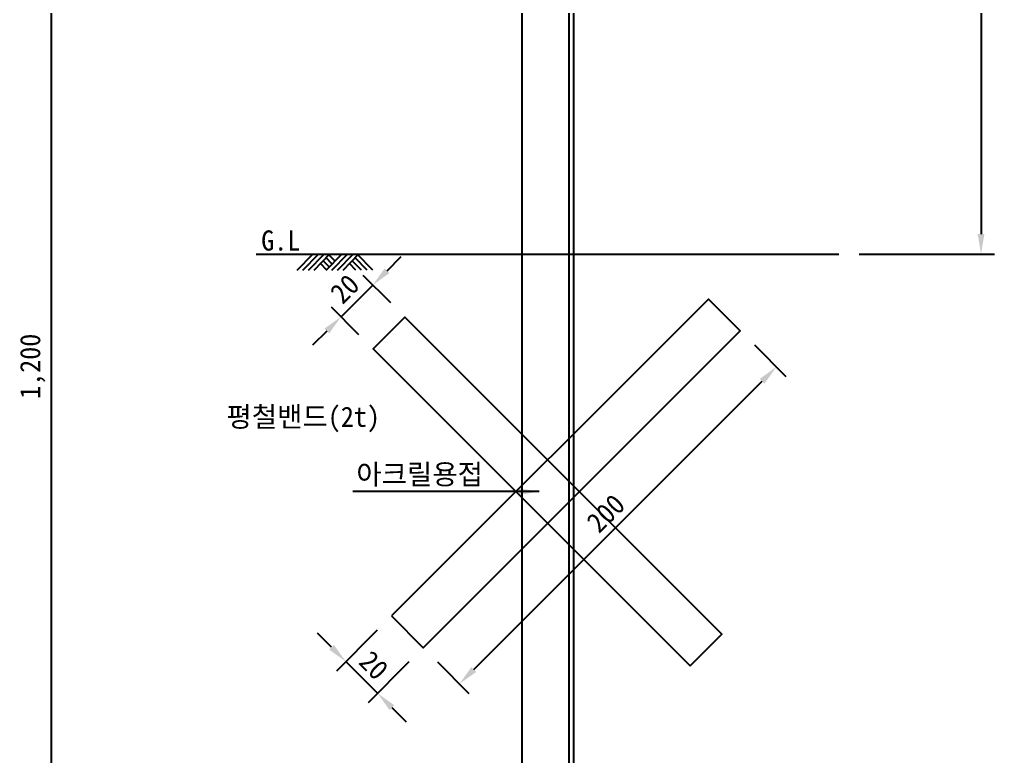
# Model space of a CAD drawing. Header units: millimetres. Extents: x 0 to 2388, y 0 to 1548.
# Drawn here: x 462.6 to 897.6, y 532.7 to 861.5 of the extents above; entities that cross this region are included whole.
import ezdxf

# ---------------------------------------------------------------- set-up
doc = ezdxf.new("R2010")
doc.units = ezdxf.units.MM
doc.header["$LTSCALE"] = 100
for name, color, linetype in [('TN-DIMS', 1, 'Continuous'), ('TN-PATT', 1, 'Continuous'), ('TN-TEXT', 3, 'Continuous'), ('TT-XXXX', 3, 'Continuous')]:
    doc.layers.add(name, color=color, linetype=linetype)
doc.styles.get("Standard").update_dxf_attribs({"font": 'GulimChe.ttf'})
doc.styles.add('굴림체', font='GulimChe.ttf')
doc.dimstyles.new('고속철도', dxfattribs={"dimtxt": 3, "dimasz": 3, "dimexe": 2, "dimexo": 3, "dimgap": 1, "dimtad": 1, "dimdec": 0, "dimlfac": 10, "dimlunit": 6, "dimtxsty": '굴림체', "dimcen": 1, "dimaunit": 1, "dimadec": 0, "dimazin": 0, "dimtfac": 1, "dimtdec": 0, "dimtix": 1, "dimtmove": 2, "dimatfit": 3, "dimfxl": 0, "dimtvp": 2, "dimarcsym": 0})

# ---------------------------------------------------------------- blocks, each defined once
blk = doc.blocks.new('*D16')
at = {"layer": 'DEFPOINTS', "color": 0}
for p in [(568.19, 1306.79), (476.66, 106.79), (568.19, 106.79)]:
    blk.add_point(p, dxfattribs=at)
at = {"layer": 'TN-DIMS', "color": 0, "lineweight": -2}
for p, q in [((559.19, 1306.79), (470.66, 1306.79)), ((476.66, 1297.79), (476.66, 115.79)), ((559.19, 106.79), (470.66, 106.79))]:
    blk.add_line(p, q, dxfattribs=at)
at = {"layer": 'TN-DIMS', "color": 0}
for points in [[(475.16, 1297.79), (478.16, 1297.79), (476.66, 1306.79)], [(475.16, 115.79), (478.16, 115.79), (476.66, 106.79)]]:
    blk.add_solid(points, dxfattribs=at)
at = {"layer": 'TN-DIMS', "color": 0, "insert": (468.49, 706.79), "char_height": 9, "attachment_point": 5, "rotation": 90}
blk.add_mtext('1,200', dxfattribs=at)
blk = doc.blocks.new('*D18')
at = {"layer": 'DEFPOINTS', "color": 0}
for p in [(620.19, 743.04), (634.55, 728.67), (620.41, 714.53)]:
    blk.add_point(p, dxfattribs=at)
at = {"layer": 'TN-DIMS', "color": 0, "lineweight": -2}
for p, q in [((626.55, 749.4), (632.91, 755.77)), ((628.19, 735.04), (615.94, 747.28)), ((606.04, 728.9), (620.19, 743.04)), ((614.05, 720.89), (601.8, 733.14)), ((599.68, 722.53), (593.32, 716.17))]:
    blk.add_line(p, q, dxfattribs=at)
at = {"layer": 'TN-DIMS', "color": 0}
for points in [[(625.49, 750.46), (627.61, 748.34), (620.19, 743.04)], [(598.62, 723.59), (600.74, 721.47), (606.04, 728.9)]]:
    blk.add_solid(points, dxfattribs=at)
at = {"layer": 'TN-DIMS', "color": 0, "insert": (607.74, 741.34), "char_height": 9, "attachment_point": 5, "rotation": 45}
blk.add_mtext('20', dxfattribs=at)
blk = doc.blocks.new('*D19')
at = {"layer": 'DEFPOINTS', "color": 0}
for p in [(628.54, 595.38), (642.69, 581.24), (622.34, 560.89)]:
    blk.add_point(p, dxfattribs=at)
at = {"layer": 'TN-DIMS', "color": 0, "lineweight": -2}
for p, q in [((601.83, 581.4), (595.47, 587.76)), ((622.18, 589.02), (603.95, 570.79)), ((608.2, 575.04), (622.34, 560.89)), ((636.32, 574.88), (618.1, 556.65)), ((628.7, 554.53), (635.07, 548.17))]:
    blk.add_line(p, q, dxfattribs=at)
at = {"layer": 'TN-DIMS', "color": 0}
for points in [[(602.89, 582.46), (600.77, 580.34), (608.2, 575.04)], [(629.76, 555.59), (627.64, 553.47), (622.34, 560.89)]]:
    blk.add_solid(points, dxfattribs=at)
at = {"layer": 'TN-DIMS', "color": 0, "insert": (620.64, 573.34), "char_height": 9, "attachment_point": 5, "rotation": 315}
blk.add_mtext('20', dxfattribs=at)
blk = doc.blocks.new('*D20')
at = {"layer": 'DEFPOINTS', "color": 0}
for p in [(784.11, 722.66), (800.27, 706.49), (642.69, 581.24)]:
    blk.add_point(p, dxfattribs=at)
at = {"layer": 'TN-DIMS', "color": 0, "lineweight": -2}
for p, q in [((790.47, 716.3), (804.52, 702.25)), ((665.22, 571.44), (793.91, 700.13)), ((649.05, 574.88), (663.09, 560.83))]:
    blk.add_line(p, q, dxfattribs=at)
at = {"layer": 'TN-DIMS', "color": 0}
for points in [[(792.85, 701.19), (794.97, 699.07), (800.27, 706.49)], [(664.15, 572.5), (666.28, 570.38), (658.85, 565.07)]]:
    blk.add_solid(points, dxfattribs=at)
at = {"layer": 'TN-DIMS', "color": 0, "insert": (724.19, 641.16), "char_height": 9, "attachment_point": 5, "rotation": 45}
blk.add_mtext('200', dxfattribs=at)
blk = doc.blocks.new('*D25')
at = {"layer": 'DEFPOINTS', "color": 0}
for p in [(828.19, 1056.79), (828.19, 756.79), (891.59, 756.79)]:
    blk.add_point(p, dxfattribs=at)
at = {"layer": 'TN-DIMS', "color": 0, "lineweight": -2}
for p, q in [((837.19, 1056.79), (897.59, 1056.79)), ((891.59, 1047.79), (891.59, 765.79)), ((837.19, 756.79), (897.59, 756.79))]:
    blk.add_line(p, q, dxfattribs=at)
at = {"layer": 'TN-DIMS', "color": 0}
for points in [[(890.09, 1047.79), (893.09, 1047.79), (891.59, 1056.79)], [(890.09, 765.79), (893.09, 765.79), (891.59, 756.79)]]:
    blk.add_solid(points, dxfattribs=at)
at = {"layer": 'TN-DIMS', "color": 0, "insert": (883.99, 906.79), "char_height": 9, "attachment_point": 5, "rotation": 90}
blk.add_mtext('300', dxfattribs=at)

msp = doc.modelspace()

# ---------------------------------------------------------------- linework, layer by layer
at = {"layer": 'TN-PATT'}
for p, q in [((586.52, 749.67), (593.44, 756.79)), ((589.02, 749.67), (595.94, 756.79)), ((591.52, 749.67), (598.44, 756.79)), ((594.02, 749.67), (600.94, 756.79)), ((599.73, 749.67), (596.88, 752.61)), ((600.85, 751.09), (598.13, 753.89)), ((602.1, 752.38), (599.38, 755.18)), ((599.47, 749.67), (606.39, 756.79)), ((603.35, 753.67), (600.31, 756.79)), ((601.97, 749.67), (608.89, 756.79)), ((604.47, 749.67), (611.39, 756.79)), ((606.97, 749.67), (613.89, 756.79)), ((612.68, 749.67), (609.82, 752.61)), ((615.18, 749.67), (611.07, 753.89)), ((617.68, 749.67), (612.32, 755.18)), ((620.18, 749.67), (613.26, 756.79))]:
    msp.add_line(p, q, dxfattribs=at)
at = {"layer": 'TT-XXXX'}
for p, q in [((686.69, 1076.79), (686.69, 106.79)), ((709.69, 1076.79), (709.69, 106.79)), ((707.61, 1056.79), (707.61, 106.79)), ((568.19, 756.79), (828.19, 756.79))]:
    msp.add_line(p, q, dxfattribs=at)
for points in [[(628.54, 595.38), (642.69, 581.24), (784.11, 722.66), (769.96, 736.8)], [(761.83, 573.11), (775.97, 587.25), (634.55, 728.67), (620.41, 714.53)]]:
    msp.add_lwpolyline(points, close=True, dxfattribs=at)

# ---------------------------------------------------------------- texts
at = {"layer": 'TN-TEXT'}
for s, p in [('G.L', (570.43, 758.43)), ('평철밴드(2t)', (554.95, 679.77)), ('아크릴용접', (612.89, 654.11))]:
    msp.add_text(s, height=9, dxfattribs=at).set_placement(p)

# ---------------------------------------------------------------- dimensions: what is measured, and where the dimension line sits
at = {"layer": 'TN-DIMS'}
for base, p1, p2, picture, middle in [((476.66, 106.79), (568.19, 1306.79), (568.19, 106.79), '*D16', (468.49, 706.79)), ((891.59, 756.79), (828.19, 1056.79), (828.19, 756.79), '*D25', (883.99, 906.79))]:
    dim = msp.add_linear_dim(base=base, p1=p1, p2=p2, angle=90, dimstyle='고속철도', override={"dimscale": 3, "dimlfac": 1, "dimtxsty": 'Standard'}, dxfattribs=at)
    dim.commit()
    dim.dimension.update_dxf_attribs({"geometry": picture, "text_midpoint": middle})
for p1, p2, distance, picture, middle in [((620.41, 714.53), (634.55, 728.67), 20.32, '*D18', (607.74, 741.34)), ((642.69, 581.24), (784.11, 722.66), -22.86, '*D20', (724.19, 641.16)), ((628.54, 595.38), (642.69, 581.24), -28.77, '*D19', (620.64, 573.34))]:
    dim = msp.add_aligned_dim(p1=p1, p2=p2, distance=distance, dimstyle='고속철도', override={"dimscale": 3, "dimlfac": 1, "dimtxsty": 'Standard'}, dxfattribs=at)
    dim.commit()
    dim.dimension.update_dxf_attribs({"geometry": picture, "text_midpoint": middle})

# ---------------------------------------------------------------- leaders
msp.add_leader([(694.44, 650.89), (611.33, 650.89)], dimstyle='고속철도', override={"dimscale": 3, "dimlfac": 1, "dimtxsty": 'Standard'}, dxfattribs=at)

doc.saveas('drawing.dxf')
